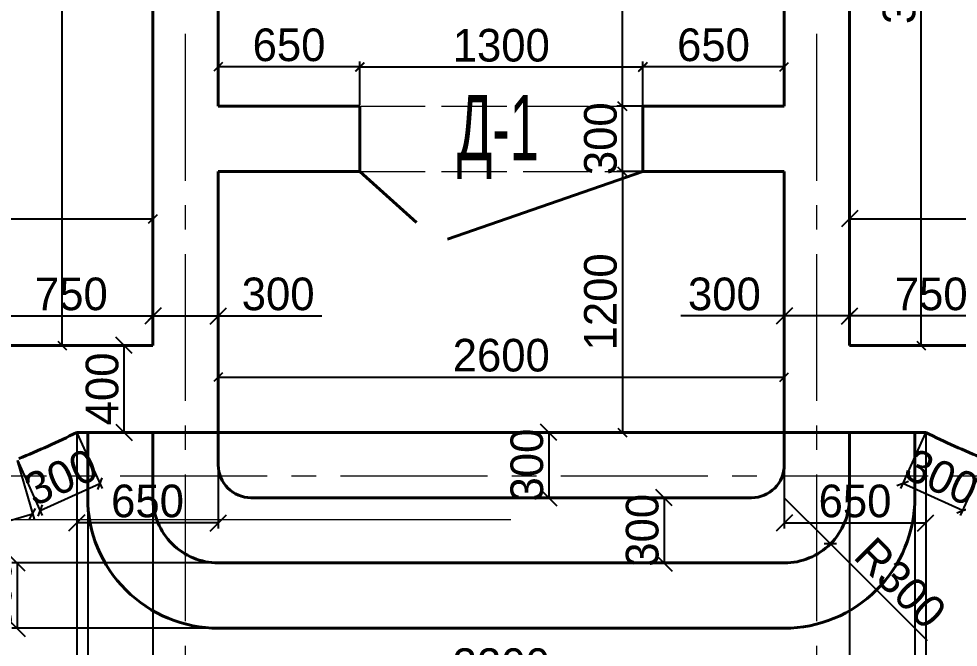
# Model space of a CAD drawing. Header units: millimetres. Extents: x -34189 to 187811, y -74450 to -44144.
# Drawn here: x 130687 to 135002, y -63914 to -61026 of the extents above; entities that cross this region are included whole.
import ezdxf

# ---------------------------------------------------------------- set-up
doc = ezdxf.new("R2010")
doc.units = ezdxf.units.MM
doc.linetypes.add('ACAD_ISO02W100', pattern=[15, 12, -3])
doc.linetypes.add('CENTER2', pattern=[1.125, 0.75, -0.125, 0.125, -0.125])
doc.layers.add('ahsap', color=222, linetype='Continuous', lineweight=13)
doc.layers.add('Pencere No', color=7, linetype='Continuous', lineweight=13)
doc.layers.add('AKS', color=252, linetype='CENTER2')
doc.styles.add('1', font='ARIALN.TTF', dxfattribs={"width": 0.7})
doc.dimstyles.new('ISO-25', dxfattribs={"dimtxt": 100, "dimasz": 2.5, "dimexe": 1.25, "dimexo": 0.625, "dimtad": 1, "dimdec": 0, "dimtxsty": 'Standard', "dimcen": 2.5, "dimadec": 0, "dimazin": 0, "dimtfac": 1, "dimtdec": 0, "dimtmove": 0, "dimatfit": 3, "dimfxl": 0, "dimarcsym": 0})

# ---------------------------------------------------------------- blocks, each defined once
blk = doc.blocks.new('_Oblique')
at = {"color": 0, "linetype": 'ByBlock', "lineweight": -2}
blk.add_line((-0.5, -0.5), (0.5, 0.5), dxfattribs=at)
blk = doc.blocks.new('*D210')
at = {"layer": 'ahsap', "color": 0, "lineweight": -2}
for p, q in [((134503.2, -62521.9), (134503.2, -61920.1)), ((138503.2, -62521.9), (138503.2, -61920.1)), ((134503.2, -61945.1), (138503.2, -61945.1))]:
    blk.add_line(p, q, dxfattribs=at)
at = {"layer": 'DEFPOINTS', "color": 0}
for p in [(138503.2, -61945.1), (134503.2, -62526.9), (138503.2, -62526.9)]:
    blk.add_point(p, dxfattribs=at)
at = {"layer": 'ahsap', "color": 0, "lineweight": -2, "xscale": 75, "yscale": 75, "zscale": 75, "rotation": 180}
blk.add_blockref('_Oblique', (134503.2, -61945.1), dxfattribs=at)
at = {"layer": 'ahsap', "color": 0, "lineweight": -2, "xscale": 75, "yscale": 75, "zscale": 75}
blk.add_blockref('_Oblique', (138503.2, -61945.1), dxfattribs=at)
at = {"layer": 'ahsap', "color": 0, "insert": (136503.2, -61845.1), "char_height": 150, "attachment_point": 5}
blk.add_mtext('4000', dxfattribs=at)
blk = doc.blocks.new('*D197')
at = {"layer": 'ahsap', "color": 0, "lineweight": -2}
for p, q in [((127303.2, -62516.9), (127303.2, -61920.1)), ((131303.2, -62511.9), (131303.2, -61920.1)), ((127303.2, -61945.1), (131303.2, -61945.1))]:
    blk.add_line(p, q, dxfattribs=at)
at = {"layer": 'DEFPOINTS', "color": 0}
for p in [(131303.2, -61945.1), (127303.2, -62521.9), (131303.2, -62516.9)]:
    blk.add_point(p, dxfattribs=at)
at = {"layer": 'ahsap', "color": 0, "lineweight": -2, "xscale": 40, "yscale": 40, "zscale": 40, "rotation": 180}
blk.add_blockref('_Oblique', (127303.2, -61945.1), dxfattribs=at)
at = {"layer": 'ahsap', "color": 0, "lineweight": -2, "xscale": 40, "yscale": 40, "zscale": 40}
blk.add_blockref('_Oblique', (131303.2, -61945.1), dxfattribs=at)
at = {"layer": 'ahsap', "color": 0, "insert": (129303.2, -61845.1), "char_height": 150, "attachment_point": 5}
blk.add_mtext('4000', dxfattribs=at)
blk = doc.blocks.new('*D225')
at = {"layer": 'ahsap', "color": 0, "lineweight": -2}
for p, q in [((134198.2, -59426.9), (133434.4, -59426.9)), ((133459.4, -61426.9), (133459.4, -59426.9)), ((134198.2, -61426.9), (133434.4, -61426.9))]:
    blk.add_line(p, q, dxfattribs=at)
at = {"layer": 'DEFPOINTS', "color": 0}
for p in [(133459.4, -59426.9), (134203.2, -59426.9), (134203.2, -61426.9)]:
    blk.add_point(p, dxfattribs=at)
at = {"layer": 'ahsap', "color": 0, "lineweight": -2, "xscale": 40, "yscale": 40, "zscale": 40}
for p, rotation in [((133459.4, -59426.9), 90), ((133459.4, -61426.9), 270)]:
    blk.add_blockref('_Oblique', p, dxfattribs=dict(at, rotation=rotation))
at = {"layer": 'ahsap', "color": 0, "insert": (133359.4, -60426.9), "char_height": 150, "attachment_point": 5, "rotation": 90}
blk.add_mtext('2000', dxfattribs=at)
blk = doc.blocks.new('*D229')
at = {"layer": 'ahsap', "color": 0, "lineweight": -2}
for p, q in [((134503.2, -62521.9), (134503.2, -62366.2)), ((135253.2, -62391.2), (134503.2, -62391.2)), ((135253.2, -62521.9), (135253.2, -62366.2))]:
    blk.add_line(p, q, dxfattribs=at)
at = {"layer": 'DEFPOINTS', "color": 0}
for p in [(134503.2, -62391.2), (134503.2, -62526.9), (135253.2, -62526.9)]:
    blk.add_point(p, dxfattribs=at)
at = {"layer": 'ahsap', "color": 0, "lineweight": -2, "xscale": 40, "yscale": 40, "zscale": 40, "rotation": 180}
blk.add_blockref('_Oblique', (134503.2, -62391.2), dxfattribs=at)
at = {"layer": 'ahsap', "color": 0, "lineweight": -2, "xscale": 40, "yscale": 40, "zscale": 40}
blk.add_blockref('_Oblique', (135253.2, -62391.2), dxfattribs=at)
at = {"layer": 'ahsap', "color": 0, "insert": (134878.2, -62291.2), "char_height": 150, "attachment_point": 5}
blk.add_mtext('750', dxfattribs=at)
blk = doc.blocks.new('*D233')
at = {"layer": 'ahsap', "color": 0, "lineweight": -2}
for p, q in [((134203.2, -62391.2), (133728.2, -62391.2)), ((134203.2, -62774.7), (134203.2, -62366.2)), ((134503.2, -62391.2), (134203.2, -62391.2)), ((134503.2, -62516.9), (134503.2, -62366.2))]:
    blk.add_line(p, q, dxfattribs=at)
at = {"layer": 'DEFPOINTS', "color": 0}
for p in [(134203.2, -62391.2), (134503.2, -62521.9), (134203.2, -62779.7)]:
    blk.add_point(p, dxfattribs=at)
at = {"layer": 'ahsap', "color": 0, "lineweight": -2, "xscale": 75, "yscale": 75, "zscale": 75, "rotation": 180}
blk.add_blockref('_Oblique', (134203.2, -62391.2), dxfattribs=at)
at = {"layer": 'ahsap', "color": 0, "lineweight": -2, "xscale": 75, "yscale": 75, "zscale": 75}
blk.add_blockref('_Oblique', (134503.2, -62391.2), dxfattribs=at)
at = {"layer": 'ahsap', "color": 0, "insert": (133928.2, -62291.2), "char_height": 150, "attachment_point": 5}
blk.add_mtext('300', dxfattribs=at)
blk = doc.blocks.new('*D235')
at = {"layer": 'ahsap', "color": 0, "lineweight": -2}
for p, q in [((134203.2, -62931.9), (134203.2, -63367.9)), ((134853.2, -62931.9), (134853.2, -63367.9)), ((134203.2, -63342.9), (134853.2, -63342.9))]:
    blk.add_line(p, q, dxfattribs=at)
at = {"layer": 'DEFPOINTS', "color": 0}
for p in [(134203.2, -62926.9), (134853.2, -62926.9), (134853.2, -63342.9)]:
    blk.add_point(p, dxfattribs=at)
at = {"layer": 'ahsap', "color": 0, "lineweight": -2, "xscale": 75, "yscale": 75, "zscale": 75, "rotation": 180}
blk.add_blockref('_Oblique', (134203.2, -63342.9), dxfattribs=at)
at = {"layer": 'ahsap', "color": 0, "lineweight": -2, "xscale": 75, "yscale": 75, "zscale": 75}
blk.add_blockref('_Oblique', (134853.2, -63342.9), dxfattribs=at)
at = {"layer": 'ahsap', "color": 0, "insert": (134528.2, -63242.9), "char_height": 150, "attachment_point": 5}
blk.add_mtext('650', dxfattribs=at)
blk = doc.blocks.new('*D238')
at = {"layer": 'ahsap', "color": 0, "lineweight": -2}
for p, q in [((130553.2, -62521.9), (130553.2, -62366.2)), ((130553.2, -62391.2), (131303.2, -62391.2)), ((131303.2, -62521.9), (131303.2, -62366.2))]:
    blk.add_line(p, q, dxfattribs=at)
at = {"layer": 'DEFPOINTS', "color": 0}
for p in [(131303.2, -62391.2), (130553.2, -62526.9), (131303.2, -62526.9)]:
    blk.add_point(p, dxfattribs=at)
at = {"layer": 'ahsap', "color": 0, "lineweight": -2, "xscale": 40, "yscale": 40, "zscale": 40, "rotation": 180}
blk.add_blockref('_Oblique', (130553.2, -62391.2), dxfattribs=at)
at = {"layer": 'ahsap', "color": 0, "lineweight": -2, "xscale": 40, "yscale": 40, "zscale": 40}
blk.add_blockref('_Oblique', (131303.2, -62391.2), dxfattribs=at)
at = {"layer": 'ahsap', "color": 0, "insert": (130928.2, -62291.2), "char_height": 150, "attachment_point": 5}
blk.add_mtext('750', dxfattribs=at)
blk = doc.blocks.new('*D201')
at = {"layer": 'ahsap', "color": 0, "lineweight": -2}
for p, q in [((131303.2, -62516.9), (131303.2, -62366.2)), ((131303.2, -62391.2), (131603.2, -62391.2)), ((131603.2, -62516.9), (131603.2, -62366.2)), ((131603.2, -62391.2), (132078.2, -62391.2))]:
    blk.add_line(p, q, dxfattribs=at)
at = {"layer": 'DEFPOINTS', "color": 0}
for p in [(131603.2, -62391.2), (131303.2, -62521.9), (131603.2, -62521.9)]:
    blk.add_point(p, dxfattribs=at)
at = {"layer": 'ahsap', "color": 0, "lineweight": -2, "xscale": 75, "yscale": 75, "zscale": 75, "rotation": 180}
blk.add_blockref('_Oblique', (131303.2, -62391.2), dxfattribs=at)
at = {"layer": 'ahsap', "color": 0, "lineweight": -2, "xscale": 75, "yscale": 75, "zscale": 75}
blk.add_blockref('_Oblique', (131603.2, -62391.2), dxfattribs=at)
at = {"layer": 'ahsap', "color": 0, "insert": (131878.2, -62291.2), "char_height": 150, "attachment_point": 5}
blk.add_mtext('300', dxfattribs=at)
blk = doc.blocks.new('*D241')
at = {"layer": 'ahsap', "color": 0, "lineweight": -2}
for p, q in [((130953.2, -62931.9), (130953.2, -63367.9)), ((131603.2, -62931.9), (131603.2, -63367.9)), ((131603.2, -63342.9), (130953.2, -63342.9))]:
    blk.add_line(p, q, dxfattribs=at)
at = {"layer": 'DEFPOINTS', "color": 0}
for p in [(130953.2, -62926.9), (131603.2, -62926.9), (130953.2, -63342.9)]:
    blk.add_point(p, dxfattribs=at)
at = {"layer": 'ahsap', "color": 0, "lineweight": -2, "xscale": 75, "yscale": 75, "zscale": 75, "rotation": 180}
blk.add_blockref('_Oblique', (130953.2, -63342.9), dxfattribs=at)
at = {"layer": 'ahsap', "color": 0, "lineweight": -2, "xscale": 75, "yscale": 75, "zscale": 75}
blk.add_blockref('_Oblique', (131603.2, -63342.9), dxfattribs=at)
at = {"layer": 'ahsap', "color": 0, "insert": (131278.2, -63242.9), "char_height": 150, "attachment_point": 5}
blk.add_mtext('650', dxfattribs=at)
blk = doc.blocks.new('*D203')
at = {"layer": 'ahsap', "color": 0, "lineweight": -2}
for p, q in [((131603.2, -62926.9), (131603.2, -62647.9)), ((134203.2, -62926.9), (134203.2, -62647.9)), ((131603.2, -62672.9), (134203.2, -62672.9))]:
    blk.add_line(p, q, dxfattribs=at)
at = {"layer": 'DEFPOINTS', "color": 0}
for p in [(134203.2, -62672.9), (131603.2, -62931.9), (134203.2, -62931.9)]:
    blk.add_point(p, dxfattribs=at)
at = {"layer": 'ahsap', "color": 0, "lineweight": -2, "xscale": 40, "yscale": 40, "zscale": 40, "rotation": 180}
blk.add_blockref('_Oblique', (131603.2, -62672.9), dxfattribs=at)
at = {"layer": 'ahsap', "color": 0, "lineweight": -2, "xscale": 40, "yscale": 40, "zscale": 40}
blk.add_blockref('_Oblique', (134203.2, -62672.9), dxfattribs=at)
at = {"layer": 'ahsap', "color": 0, "insert": (132903.2, -62572.9), "char_height": 150, "attachment_point": 5}
blk.add_mtext('2600', dxfattribs=at)
blk = doc.blocks.new('*D242')
at = {"layer": 'ahsap', "color": 0, "lineweight": -2}
for p, q in [((132908.2, -62926.9), (133146.4, -62926.9)), ((133121.4, -62926.9), (133121.4, -63226.9)), ((132908.2, -63226.9), (133146.4, -63226.9))]:
    blk.add_line(p, q, dxfattribs=at)
at = {"layer": 'DEFPOINTS', "color": 0}
for p in [(132903.2, -62926.9), (132903.2, -63226.9), (133121.4, -63226.9)]:
    blk.add_point(p, dxfattribs=at)
at = {"layer": 'ahsap', "color": 0, "lineweight": -2, "xscale": 75, "yscale": 75, "zscale": 75}
for p, rotation in [((133121.4, -62926.9), 90), ((133121.4, -63226.9), 270)]:
    blk.add_blockref('_Oblique', p, dxfattribs=dict(at, rotation=rotation))
at = {"layer": 'ahsap', "color": 0, "insert": (133021.4, -63076.9), "char_height": 150, "attachment_point": 5, "rotation": 90}
blk.add_mtext('300', dxfattribs=at)
blk = doc.blocks.new('*D243')
at = {"layer": 'ahsap', "color": 0, "lineweight": -2}
for p, q in [((132898.2, -63526.9), (130654.2, -63526.9)), ((130679.2, -63526.9), (130679.2, -63826.9)), ((132898.2, -63826.9), (130654.2, -63826.9))]:
    blk.add_line(p, q, dxfattribs=at)
at = {"layer": 'DEFPOINTS', "color": 0}
for p in [(132903.2, -63526.9), (130679.2, -63826.9), (132903.2, -63826.9)]:
    blk.add_point(p, dxfattribs=at)
at = {"layer": 'ahsap', "color": 0, "lineweight": -2, "xscale": 75, "yscale": 75, "zscale": 75}
for p, rotation in [((130679.2, -63526.9), 90), ((130679.2, -63826.9), 270)]:
    blk.add_blockref('_Oblique', p, dxfattribs=dict(at, rotation=rotation))
at = {"layer": 'ahsap', "color": 0, "insert": (130579.2, -63676.9), "char_height": 150, "attachment_point": 5, "rotation": 90}
blk.add_mtext('300', dxfattribs=at)
blk = doc.blocks.new('*D244')
at = {"layer": 'ahsap', "color": 0, "lineweight": -2}
for p in [(134203.2, -63226.9), (134860.8, -63884.5)]:
    blk.add_line(p, (134415.4, -63439.1), dxfattribs=at)
at = {"layer": 'DEFPOINTS', "color": 0}
for p in [(134203.2, -63226.9), (134415.4, -63439.1)]:
    blk.add_point(p, dxfattribs=at)
at = {"layer": 'ahsap', "color": 0, "lineweight": -2, "xscale": 40, "yscale": 40, "zscale": 40, "rotation": 135.000000000002}
blk.add_blockref('_Oblique', (134415.4, -63439.1), dxfattribs=at)
at = {"layer": 'ahsap', "color": 0, "insert": (134737.1, -63619.4), "char_height": 150, "attachment_point": 5, "rotation": 315}
blk.add_mtext('R300', dxfattribs=at)
blk = doc.blocks.new('*D248')
at = {"layer": 'ahsap', "color": 0, "lineweight": -2}
for p, q in [((131303.2, -62931.9), (131303.2, -64120.4)), ((134503.2, -62931.9), (134503.2, -64120.4)), ((131303.2, -64095.4), (134503.2, -64095.4))]:
    blk.add_line(p, q, dxfattribs=at)
at = {"layer": 'DEFPOINTS', "color": 0}
for p in [(131303.2, -62926.9), (134503.2, -62926.9), (134503.2, -64095.4)]:
    blk.add_point(p, dxfattribs=at)
at = {"layer": 'ahsap', "color": 0, "lineweight": -2, "xscale": 40, "yscale": 40, "zscale": 40, "rotation": 180}
blk.add_blockref('_Oblique', (131303.2, -64095.4), dxfattribs=at)
at = {"layer": 'ahsap', "color": 0, "lineweight": -2, "xscale": 40, "yscale": 40, "zscale": 40}
blk.add_blockref('_Oblique', (134503.2, -64095.4), dxfattribs=at)
at = {"layer": 'ahsap', "color": 0, "insert": (132903.2, -63995.4), "char_height": 150, "attachment_point": 5}
blk.add_mtext('3200', dxfattribs=at)
blk = doc.blocks.new('*D249')
at = {"layer": 'ahsap', "color": 0, "lineweight": -2}
for p, q in [((131003.2, -62931.9), (131003.2, -64440.7)), ((134803.2, -62931.9), (134803.2, -64440.7)), ((131003.2, -64415.7), (134803.2, -64415.7))]:
    blk.add_line(p, q, dxfattribs=at)
at = {"layer": 'DEFPOINTS', "color": 0}
for p in [(131003.2, -62926.9), (134803.2, -62926.9), (134803.2, -64415.7)]:
    blk.add_point(p, dxfattribs=at)
at = {"layer": 'ahsap', "color": 0, "lineweight": -2, "xscale": 40, "yscale": 40, "zscale": 40, "rotation": 180}
blk.add_blockref('_Oblique', (131003.2, -64415.7), dxfattribs=at)
at = {"layer": 'ahsap', "color": 0, "lineweight": -2, "xscale": 40, "yscale": 40, "zscale": 40}
blk.add_blockref('_Oblique', (134803.2, -64415.7), dxfattribs=at)
at = {"layer": 'ahsap', "color": 0, "insert": (132903.2, -64315.7), "char_height": 150, "attachment_point": 5}
blk.add_mtext('3800', dxfattribs=at)
blk = doc.blocks.new('*D250')
at = {"layer": 'ahsap', "color": 0, "lineweight": -2}
for p, q in [((133618, -63226.9), (133676.4, -63226.9)), ((133651.4, -63226.9), (133651.4, -63526.9)), ((133618, -63526.9), (133676.4, -63526.9))]:
    blk.add_line(p, q, dxfattribs=at)
at = {"layer": 'DEFPOINTS', "color": 0}
for p in [(133613, -63226.9), (133613, -63526.9), (133651.4, -63526.9)]:
    blk.add_point(p, dxfattribs=at)
at = {"layer": 'ahsap', "color": 0, "lineweight": -2, "xscale": 75, "yscale": 75, "zscale": 75}
for p, rotation in [((133651.4, -63226.9), 90), ((133651.4, -63526.9), 270)]:
    blk.add_blockref('_Oblique', p, dxfattribs=dict(at, rotation=rotation))
at = {"layer": 'ahsap', "color": 0, "insert": (133551.4, -63376.9), "char_height": 150, "attachment_point": 5, "rotation": 90}
blk.add_mtext('300', dxfattribs=at)
blk = doc.blocks.new('*D251')
at = {"layer": 'ahsap', "color": 0, "lineweight": -2}
for p, q in [((130953.2, -62931.9), (130953.2, -64793.5)), ((134853.2, -62931.9), (134853.2, -64793.5)), ((130953.2, -64768.5), (134853.2, -64768.5))]:
    blk.add_line(p, q, dxfattribs=at)
at = {"layer": 'DEFPOINTS', "color": 0}
for p in [(130953.2, -62926.9), (134853.2, -62926.9), (134853.2, -64768.5)]:
    blk.add_point(p, dxfattribs=at)
at = {"layer": 'ahsap', "color": 0, "lineweight": -2, "xscale": 40, "yscale": 40, "zscale": 40, "rotation": 180}
blk.add_blockref('_Oblique', (130953.2, -64768.5), dxfattribs=at)
at = {"layer": 'ahsap', "color": 0, "lineweight": -2, "xscale": 40, "yscale": 40, "zscale": 40}
blk.add_blockref('_Oblique', (134853.2, -64768.5), dxfattribs=at)
at = {"layer": 'ahsap', "color": 0, "insert": (132903.2, -64668.5), "char_height": 150, "attachment_point": 5}
blk.add_mtext('3900', dxfattribs=at)
blk = doc.blocks.new('*D253')
at = {"layer": 'ahsap', "color": 0, "lineweight": -2}
for p, q in [((134198.2, -61726.9), (133434.4, -61726.9)), ((133459.4, -61726.9), (133459.4, -62926.9)), ((134198.2, -62926.9), (133434.4, -62926.9))]:
    blk.add_line(p, q, dxfattribs=at)
at = {"layer": 'DEFPOINTS', "color": 0}
for p in [(134203.2, -61726.9), (133459.4, -62926.9), (134203.2, -62926.9)]:
    blk.add_point(p, dxfattribs=at)
at = {"layer": 'ahsap', "color": 0, "lineweight": -2, "xscale": 40, "yscale": 40, "zscale": 40}
for p, rotation in [((133459.4, -61726.9), 90), ((133459.4, -62926.9), 270)]:
    blk.add_blockref('_Oblique', p, dxfattribs=dict(at, rotation=rotation))
at = {"layer": 'ahsap', "color": 0, "insert": (133359.4, -62326.9), "char_height": 150, "attachment_point": 5, "rotation": 90}
blk.add_mtext('1200', dxfattribs=at)
blk = doc.blocks.new('*D252')
at = {"layer": 'ahsap', "color": 0, "lineweight": -2}
for p, q in [((133454.4, -61426.9), (133434.4, -61426.9)), ((133459.4, -61726.9), (133459.4, -61426.9)), ((133454.4, -61726.9), (133434.4, -61726.9))]:
    blk.add_line(p, q, dxfattribs=at)
at = {"layer": 'DEFPOINTS', "color": 0}
for p in [(133459.4, -61426.9), (133459.4, -61426.9), (133459.4, -61726.9)]:
    blk.add_point(p, dxfattribs=at)
at = {"layer": 'ahsap', "color": 0, "lineweight": -2, "xscale": 40, "yscale": 40, "zscale": 40}
for p, rotation in [((133459.4, -61426.9), 90), ((133459.4, -61726.9), 270)]:
    blk.add_blockref('_Oblique', p, dxfattribs=dict(at, rotation=rotation))
at = {"layer": 'ahsap', "color": 0, "insert": (133359.4, -61576.9), "char_height": 150, "attachment_point": 5, "rotation": 90}
blk.add_mtext('300', dxfattribs=at)
blk = doc.blocks.new('*D254')
at = {"layer": 'ahsap', "color": 0, "lineweight": -2}
for p, q in [((131298.2, -58226.9), (130860.4, -58226.9)), ((130885.4, -62526.9), (130885.4, -58226.9)), ((131298.2, -62526.9), (130860.4, -62526.9))]:
    blk.add_line(p, q, dxfattribs=at)
at = {"layer": 'DEFPOINTS', "color": 0}
for p in [(130885.4, -58226.9), (131303.2, -58226.9), (131303.2, -62526.9)]:
    blk.add_point(p, dxfattribs=at)
at = {"layer": 'ahsap', "color": 0, "lineweight": -2, "xscale": 40, "yscale": 40, "zscale": 40}
for p, rotation in [((130885.4, -58226.9), 90), ((130885.4, -62526.9), 270)]:
    blk.add_blockref('_Oblique', p, dxfattribs=dict(at, rotation=rotation))
at = {"layer": 'ahsap', "color": 0, "insert": (130785.4, -60376.9), "char_height": 150, "attachment_point": 5, "rotation": 90}
blk.add_mtext('4300', dxfattribs=at)
blk = doc.blocks.new('*D266')
at = {"layer": 'ahsap', "color": 0, "lineweight": -2}
for p, q in [((131008.2, -62526.9), (131195.2, -62526.9)), ((131170.2, -62926.9), (131170.2, -62526.9)), ((131008.2, -62926.9), (131195.2, -62926.9))]:
    blk.add_line(p, q, dxfattribs=at)
at = {"layer": 'DEFPOINTS', "color": 0}
for p in [(131003.2, -62526.9), (131170.2, -62526.9), (131003.2, -62926.9)]:
    blk.add_point(p, dxfattribs=at)
at = {"layer": 'ahsap', "color": 0, "lineweight": -2, "xscale": 75, "yscale": 75, "zscale": 75}
for p, rotation in [((131170.2, -62526.9), 90), ((131170.2, -62926.9), 270)]:
    blk.add_blockref('_Oblique', p, dxfattribs=dict(at, rotation=rotation))
at = {"layer": 'ahsap', "color": 0, "insert": (131070.2, -62726.9), "char_height": 150, "attachment_point": 5, "rotation": 90}
blk.add_mtext('400', dxfattribs=at)
blk = doc.blocks.new('*D270')
at = {"layer": 'ahsap', "color": 0, "lineweight": -2}
for p, q in [((134851.2, -62931.5), (134737, -63185.2)), ((135125.8, -63055), (135011.7, -63308.8)), ((135021.9, -63286), (134747.3, -63162.4))]:
    blk.add_line(p, q, dxfattribs=at)
at = {"layer": 'DEFPOINTS', "color": 0}
for p in [(134853.2, -62926.9), (135127.8, -63050.5), (134747.3, -63162.4)]:
    blk.add_point(p, dxfattribs=at)
at = {"layer": 'ahsap', "color": 0, "lineweight": -2, "xscale": 40, "yscale": 40, "zscale": 40}
for p, rotation in [((134747.3, -63162.4), 155.7822580345476), ((135021.9, -63286), 335.7822580345476)]:
    blk.add_blockref('_Oblique', p, dxfattribs=dict(at, rotation=rotation))
at = {"layer": 'ahsap', "color": 0, "insert": (134925.6, -63133), "char_height": 150, "attachment_point": 5, "rotation": 335.7823}
blk.add_mtext('300', dxfattribs=at)
blk = doc.blocks.new('*D281')
at = {"layer": 'ahsap', "color": 0, "lineweight": -2}
for p, q in [((130680, -63055.3), (130757.1, -63325.4)), ((129910.7, -63274.9), (129987.8, -63545)), ((129981, -63521), (130750.2, -63301.4))]:
    blk.add_line(p, q, dxfattribs=at)
at = {"layer": 'DEFPOINTS', "color": 0}
for p in [(130678.6, -63050.5), (129909.3, -63270.1), (130750.2, -63301.4)]:
    blk.add_point(p, dxfattribs=at)
at = {"layer": 'ahsap', "color": 0, "lineweight": -2, "xscale": 40, "yscale": 40, "zscale": 40}
for p, rotation in [((130750.2, -63301.4), 15.93191619724259), ((129981, -63521), 195.9319161972426)]:
    blk.add_blockref('_Oblique', p, dxfattribs=dict(at, rotation=rotation))
at = {"layer": 'ahsap', "color": 0, "insert": (130338.1, -63315), "char_height": 150, "attachment_point": 5, "rotation": 15.9319}
blk.add_mtext('800', dxfattribs=at)
blk = doc.blocks.new('*D284')
at = {"layer": 'ahsap', "color": 0, "lineweight": -2}
for p, q in [((130955.3, -62931.5), (131069.4, -63185.2)), ((130680.7, -63055), (130794.8, -63308.8)), ((130784.5, -63286), (131059.2, -63162.4))]:
    blk.add_line(p, q, dxfattribs=at)
at = {"layer": 'DEFPOINTS', "color": 0}
for p in [(130953.2, -62926.9), (130678.6, -63050.5), (131059.2, -63162.4)]:
    blk.add_point(p, dxfattribs=at)
at = {"layer": 'ahsap', "color": 0, "lineweight": -2, "xscale": 40, "yscale": 40, "zscale": 40}
for p, rotation in [((131059.2, -63162.4), 24.21765816269296), ((130784.5, -63286), 204.2176581626929)]:
    blk.add_blockref('_Oblique', p, dxfattribs=dict(at, rotation=rotation))
at = {"layer": 'ahsap', "color": 0, "insert": (130880.8, -63133), "char_height": 150, "attachment_point": 5, "rotation": 24.2177}
blk.add_mtext('300', dxfattribs=at)
blk = doc.blocks.new('*D285')
at = {"layer": 'ahsap', "color": 0, "lineweight": -2}
for p, q in [((133553.2, -61421.9), (133553.2, -61221.2)), ((134203.2, -61421.9), (134203.2, -61221.2)), ((134203.2, -61246.2), (133553.2, -61246.2))]:
    blk.add_line(p, q, dxfattribs=at)
at = {"layer": 'DEFPOINTS', "color": 0}
for p in [(133553.2, -61246.2), (133553.2, -61426.9), (134203.2, -61426.9)]:
    blk.add_point(p, dxfattribs=at)
at = {"layer": 'ahsap', "color": 0, "lineweight": -2, "xscale": 40, "yscale": 40, "zscale": 40, "rotation": 180}
blk.add_blockref('_Oblique', (133553.2, -61246.2), dxfattribs=at)
at = {"layer": 'ahsap', "color": 0, "lineweight": -2, "xscale": 40, "yscale": 40, "zscale": 40}
blk.add_blockref('_Oblique', (134203.2, -61246.2), dxfattribs=at)
at = {"layer": 'ahsap', "color": 0, "insert": (133878.2, -61146.2), "char_height": 150, "attachment_point": 5}
blk.add_mtext('650', dxfattribs=at)
blk = doc.blocks.new('*D286')
at = {"layer": 'ahsap', "color": 0, "lineweight": -2}
for p, q in [((131603.2, -61421.9), (131603.2, -61221.2)), ((132253.2, -61421.9), (132253.2, -61221.2)), ((132253.2, -61246.2), (131603.2, -61246.2))]:
    blk.add_line(p, q, dxfattribs=at)
at = {"layer": 'DEFPOINTS', "color": 0}
for p in [(131603.2, -61246.2), (131603.2, -61426.9), (132253.2, -61426.9)]:
    blk.add_point(p, dxfattribs=at)
at = {"layer": 'ahsap', "color": 0, "lineweight": -2, "xscale": 40, "yscale": 40, "zscale": 40, "rotation": 180}
blk.add_blockref('_Oblique', (131603.2, -61246.2), dxfattribs=at)
at = {"layer": 'ahsap', "color": 0, "lineweight": -2, "xscale": 40, "yscale": 40, "zscale": 40}
blk.add_blockref('_Oblique', (132253.2, -61246.2), dxfattribs=at)
at = {"layer": 'ahsap', "color": 0, "insert": (131928.2, -61146.2), "char_height": 150, "attachment_point": 5}
blk.add_mtext('650', dxfattribs=at)
blk = doc.blocks.new('*D287')
at = {"layer": 'ahsap', "color": 0, "lineweight": -2}
for p, q in [((132253.2, -61421.9), (132253.2, -61223.2)), ((133553.2, -61421.9), (133553.2, -61223.2)), ((133553.2, -61248.2), (132253.2, -61248.2))]:
    blk.add_line(p, q, dxfattribs=at)
at = {"layer": 'DEFPOINTS', "color": 0}
for p in [(132253.2, -61248.2), (132253.2, -61426.9), (133553.2, -61426.9)]:
    blk.add_point(p, dxfattribs=at)
at = {"layer": 'ahsap', "color": 0, "lineweight": -2, "xscale": 40, "yscale": 40, "zscale": 40, "rotation": 180}
blk.add_blockref('_Oblique', (132253.2, -61248.2), dxfattribs=at)
at = {"layer": 'ahsap', "color": 0, "lineweight": -2, "xscale": 40, "yscale": 40, "zscale": 40}
blk.add_blockref('_Oblique', (133553.2, -61248.2), dxfattribs=at)
at = {"layer": 'ahsap', "color": 0, "insert": (132903.2, -61148.2), "char_height": 150, "attachment_point": 5}
blk.add_mtext('1300', dxfattribs=at)
blk = doc.blocks.new('*D294')
at = {"layer": 'ahsap', "color": 0, "lineweight": -2}
for p, q in [((134508.2, -59126.9), (134856.5, -59126.9)), ((134831.5, -62526.9), (134831.5, -59126.9)), ((134508.2, -62526.9), (134856.5, -62526.9))]:
    blk.add_line(p, q, dxfattribs=at)
at = {"layer": 'DEFPOINTS', "color": 0}
for p in [(134503.2, -59126.9), (134831.5, -59126.9), (134503.2, -62526.9)]:
    blk.add_point(p, dxfattribs=at)
at = {"layer": 'ahsap', "color": 0, "lineweight": -2, "xscale": 40, "yscale": 40, "zscale": 40}
for p, rotation in [((134831.5, -59126.9), 90), ((134831.5, -62526.9), 270)]:
    blk.add_blockref('_Oblique', p, dxfattribs=dict(at, rotation=rotation))
at = {"layer": 'ahsap', "color": 0, "insert": (134731.5, -60826.9), "char_height": 150, "attachment_point": 5, "rotation": 90}
blk.add_mtext('3400', dxfattribs=at)

msp = doc.modelspace()

# ---------------------------------------------------------------- linework, layer by layer
at = {"layer": 'ahsap', "color": 0, "lineweight": 40}
for p, q in [((131603.2, -61426.9), (132253.2, -61426.9)), ((132253.2, -61426.9), (132253.2, -61726.9)), ((133553.2, -61426.9), (133553.2, -61726.9)), ((133553.2, -61426.9), (134203.2, -61426.9)), ((131603.2, -61726.9), (132253.2, -61726.9)), ((133553.2, -61726.9), (134203.2, -61726.9)), ((130953.2, -62926.9), (131303.2, -62926.9))]:
    msp.add_line(p, q, dxfattribs=at)
at = {"layer": 'ahsap', "color": 0, "linetype": 'ACAD_ISO02W100', "lineweight": 5, "ltscale": 25}
for p, q in [((132253.2, -61426.9), (133553.2, -61426.9)), ((132253.2, -61726.9), (133553.2, -61726.9))]:
    msp.add_line(p, q, dxfattribs=at)
at = {"layer": 'ahsap', "color": 0}
msp.add_line((129248.2, -63326.9), (132946.4, -63326.9), dxfattribs=at)
at = {"layer": 'ahsap', "color": 0, "lineweight": 40}
for points in [[(131303.2, -59126.9), (131303.2, -62526.9)], [(134503.2, -62526.9), (134503.2, -59126.9)], [(131603.2, -61426.9), (131603.2, -59426.9)], [(134203.2, -61426.9), (134203.2, -59426.9)], [(131603.2, -62926.9), (131603.2, -62926.9), (131603.2, -61726.9)], [(132253.2, -61726.9), (132513.1, -61961.4)], [(133553.2, -61726.9), (132655.8, -62038.7)], [(134203.2, -62926.9), (134203.2, -62926.9), (134203.2, -61726.9)], [(130553.2, -62526.9), (131303.2, -62526.9)], [(135253.2, -62526.9), (134503.2, -62526.9)], [(130953.2, -62926.9), (131603.2, -62926.9)], [(131603.2, -62926.9), (134203.2, -62926.9)], [(134853.2, -62926.9), (134203.2, -62926.9)]]:
    msp.add_lwpolyline(points, dxfattribs=at)
for points in [[(131303.2, -62926.9), (131003.2, -62926.9), (131003.2, -63226.9, 0.414214), (131603.2, -63826.9), (132903.2, -63826.9), (134203.2, -63826.9, 0.414214), (134803.2, -63226.9), (134803.2, -62926.9), (134503.2, -62926.9)], [(131603.2, -62926.9), (131303.2, -62926.9), (131303.2, -63226.9, 0.414214), (131603.2, -63526.9), (132903.2, -63526.9), (134203.2, -63526.9, 0.414214), (134503.2, -63226.9), (134503.2, -62926.9), (134203.2, -62926.9)], [(131603.2, -62926.9), (131603.2, -63076.9, 0.414214), (131753.2, -63226.9), (134053.2, -63226.9, 0.414214), (134203.2, -63076.9), (134203.2, -62926.9)]]:
    msp.add_lwpolyline(points, format="xyb", dxfattribs=at)
for centre, start, end in [((129253.2, -59514.4), 292.0832, 296.481), ((136553.2, -59514.4), 243.519, 247.9167)]:
    msp.add_arc(centre, 3812.5, start, end, dxfattribs=at)
at = {"layer": 'AKS', "lineweight": 5, "ltscale": 900}
for p, q in [((131453.2, -65819.9), (131453.2, -46926.9)), ((134353.2, -65819.9), (134353.2, -46926.9)), ((125077.1, -63126.9), (139903.2, -63126.9))]:
    msp.add_line(p, q, dxfattribs=at)

# ---------------------------------------------------------------- texts
at = {"layer": 'Pencere No', "style": '1', "width": 0.7}
msp.add_text('Д-1', height=300, dxfattribs=at).set_placement((132699.1, -61675.6))

# ---------------------------------------------------------------- dimensions: what is measured, and where the dimension line sits
at = {"layer": 'ahsap', "color": 0}
for base, p1, p2, angle, override, picture, middle in [((130885.4, -58226.9), (131303.2, -62526.9), (131303.2, -58226.9), 90, {"dimtxt": 150, "dimasz": 40, "dimexe": 25, "dimexo": 5, "dimgap": 25, "dimblk1": 'Oblique', "dimblk2": 'Oblique', "dimsah": 1, "dimfxl": 25}, '*D254', (130785.4, -60376.9)), ((134831.5, -59126.9), (134503.2, -62526.9), (134503.2, -59126.9), 90, {"dimtxt": 150, "dimasz": 40, "dimexe": 25, "dimexo": 5, "dimgap": 25, "dimblk1": 'Oblique', "dimblk2": 'Oblique', "dimsah": 1, "dimfxl": 25}, '*D294', (134731.5, -60826.9)), ((133459.4, -59426.9), (134203.2, -61426.9), (134203.2, -59426.9), 90, {"dimtxt": 150, "dimasz": 40, "dimexe": 25, "dimexo": 5, "dimgap": 25, "dimblk1": 'Oblique', "dimblk2": 'Oblique', "dimsah": 1, "dimfxl": 25}, '*D225', (133359.4, -60426.9)), ((133459.4, -62926.9), (134203.2, -61726.9), (134203.2, -62926.9), 90, {"dimtxt": 150, "dimasz": 40, "dimexe": 25, "dimexo": 5, "dimgap": 25, "dimblk1": 'Oblique', "dimblk2": 'Oblique', "dimsah": 1, "dimfxl": 25}, '*D253', (133359.4, -62326.9)), ((131303.2, -62391.2), (130553.2, -62526.9), (131303.2, -62526.9), 180, {"dimtxt": 150, "dimasz": 40, "dimexe": 25, "dimexo": 5, "dimgap": 25, "dimblk1": 'Oblique', "dimblk2": 'Oblique', "dimsah": 1, "dimfxl": 25}, '*D238', (130928.2, -62291.2)), ((130953.2, -63342.9), (131603.2, -62926.9), (130953.2, -62926.9), 180, {"dimtxt": 150, "dimasz": 75, "dimexe": 25, "dimexo": 5, "dimgap": 25, "dimblk1": 'Oblique', "dimblk2": 'Oblique', "dimsah": 1, "dimfxl": 25}, '*D241', (131278.2, -63242.9))]:
    dim = msp.add_linear_dim(base=base, p1=p1, p2=p2, angle=angle, dimstyle='ISO-25', override=override, dxfattribs=at)
    dim.commit()
    dim.dimension.update_dxf_attribs({"geometry": picture, "text_midpoint": middle})
for base, p1, p2, override, picture, middle in [((131603.2, -61246.2), (132253.2, -61426.9), (131603.2, -61426.9), {"dimtxt": 150, "dimasz": 40, "dimexe": 25, "dimexo": 5, "dimgap": 25, "dimblk1": 'Oblique', "dimblk2": 'Oblique', "dimsah": 1, "dimfxl": 25}, '*D286', (131928.2, -61146.2)), ((132253.2, -61248.2), (133553.2, -61426.9), (132253.2, -61426.9), {"dimtxt": 150, "dimasz": 40, "dimexe": 25, "dimexo": 5, "dimgap": 25, "dimblk1": 'Oblique', "dimblk2": 'Oblique', "dimsah": 1, "dimfxl": 25}, '*D287', (132903.2, -61148.2)), ((133553.2, -61246.2), (134203.2, -61426.9), (133553.2, -61426.9), {"dimtxt": 150, "dimasz": 40, "dimexe": 25, "dimexo": 5, "dimgap": 25, "dimblk1": 'Oblique', "dimblk2": 'Oblique', "dimsah": 1, "dimfxl": 25}, '*D285', (133878.2, -61146.2)), ((131303.2, -61945.1), (127303.2, -62521.9), (131303.2, -62516.9), {"dimtxt": 150, "dimasz": 40, "dimexe": 25, "dimexo": 5, "dimgap": 25, "dimblk1": 'Oblique', "dimblk2": 'Oblique', "dimsah": 1, "dimfxl": 25}, '*D197', (129303.2, -61845.1)), ((138503.2, -61945.1), (134503.2, -62526.9), (138503.2, -62526.9), {"dimtxt": 150, "dimasz": 75, "dimexe": 25, "dimexo": 5, "dimgap": 25, "dimblk1": 'Oblique', "dimblk2": 'Oblique', "dimsah": 1, "dimfxl": 25}, '*D210', (136503.2, -61845.1)), ((134503.2, -62391.2), (135253.2, -62526.9), (134503.2, -62526.9), {"dimtxt": 150, "dimasz": 40, "dimexe": 25, "dimexo": 5, "dimgap": 25, "dimblk1": 'Oblique', "dimblk2": 'Oblique', "dimsah": 1, "dimfxl": 25}, '*D229', (134878.2, -62291.2)), ((134203.2, -62672.9), (131603.2, -62931.9), (134203.2, -62931.9), {"dimtxt": 150, "dimasz": 40, "dimexe": 25, "dimexo": 5, "dimgap": 25, "dimblk1": 'Oblique', "dimblk2": 'Oblique', "dimsah": 1, "dimfxl": 25}, '*D203', (132903.2, -62572.9)), ((134853.2, -64768.5), (130953.2, -62926.9), (134853.2, -62926.9), {"dimtxt": 150, "dimasz": 40, "dimexe": 25, "dimexo": 5, "dimgap": 25, "dimblk1": 'Oblique', "dimblk2": 'Oblique', "dimsah": 1, "dimfxl": 25}, '*D251', (132903.2, -64668.5)), ((134803.2, -64415.7), (131003.2, -62926.9), (134803.2, -62926.9), {"dimtxt": 150, "dimasz": 40, "dimexe": 25, "dimexo": 5, "dimgap": 25, "dimblk1": 'Oblique', "dimblk2": 'Oblique', "dimsah": 1, "dimfxl": 25}, '*D249', (132903.2, -64315.7)), ((134503.2, -64095.4), (131303.2, -62926.9), (134503.2, -62926.9), {"dimtxt": 150, "dimasz": 40, "dimexe": 25, "dimexo": 5, "dimgap": 25, "dimblk1": 'Oblique', "dimblk2": 'Oblique', "dimsah": 1, "dimfxl": 25}, '*D248', (132903.2, -63995.4)), ((134853.2, -63342.9), (134203.2, -62926.9), (134853.2, -62926.9), {"dimtxt": 150, "dimasz": 75, "dimexe": 25, "dimexo": 5, "dimgap": 25, "dimblk1": 'Oblique', "dimblk2": 'Oblique', "dimsah": 1, "dimfxl": 25}, '*D235', (134528.2, -63242.9))]:
    dim = msp.add_linear_dim(base=base, p1=p1, p2=p2, dimstyle='ISO-25', override=override, dxfattribs=at)
    dim.commit()
    dim.dimension.update_dxf_attribs({"geometry": picture, "text_midpoint": middle})
for base, p1, p2, angle, override, picture, middle, dimtype in [((133459.4, -61426.9), (133459.4, -61726.9), (133459.4, -61426.9), 90, {"dimtxt": 150, "dimasz": 40, "dimexe": 25, "dimexo": 5, "dimgap": 25, "dimblk1": 'Oblique', "dimblk2": 'Oblique', "dimsah": 1, "dimfxl": 25}, '*D252', (133459.4, -61576.9), 160), ((131603.2, -62391.2), (131303.2, -62521.9), (131603.2, -62521.9), 180, {"dimtxt": 150, "dimasz": 75, "dimexe": 25, "dimexo": 5, "dimgap": 25, "dimblk1": 'Oblique', "dimblk2": 'Oblique', "dimsah": 1, "dimfxl": 25}, '*D201', (131878.2, -62391.2), 160), ((131170.2, -62526.9), (131003.2, -62926.9), (131003.2, -62526.9), 90, {"dimtxt": 150, "dimasz": 75, "dimexe": 25, "dimexo": 5, "dimgap": 25, "dimblk1": 'Oblique', "dimblk2": 'Oblique', "dimsah": 1, "dimfxl": 25}, '*D266', (131170.2, -62726.9), 161), ((133121.4, -63226.9), (132903.2, -62926.9), (132903.2, -63226.9), 90, {"dimtxt": 150, "dimasz": 75, "dimexe": 25, "dimexo": 5, "dimgap": 25, "dimblk1": 'Oblique', "dimblk2": 'Oblique', "dimsah": 1, "dimfxl": 25}, '*D242', (133121.4, -63076.9), 160), ((133651.4, -63526.9), (133613, -63226.9), (133613, -63526.9), 90, {"dimtxt": 150, "dimasz": 75, "dimexe": 25, "dimexo": 5, "dimgap": 25, "dimblk1": 'Oblique', "dimblk2": 'Oblique', "dimsah": 1, "dimfxl": 25}, '*D250', (133651.4, -63376.9), 160), ((130679.2, -63826.9), (132903.2, -63526.9), (132903.2, -63826.9), 90, {"dimtxt": 150, "dimasz": 75, "dimexe": 25, "dimexo": 5, "dimgap": 25, "dimblk1": 'Oblique', "dimblk2": 'Oblique', "dimsah": 1, "dimfxl": 25}, '*D243', (130679.2, -63676.9), 160)]:
    dim = msp.add_linear_dim(base=base, p1=p1, p2=p2, angle=angle, dimstyle='ISO-25', override=override, dxfattribs=at)
    dim.commit()
    dim.dimension.update_dxf_attribs({"geometry": picture, "text_midpoint": middle, "dimtype": dimtype})
dim = msp.add_linear_dim(base=(134203.2, -62391.2), p1=(134503.2, -62521.9), p2=(134203.2, -62779.7), dimstyle='ISO-25', override={"dimtxt": 150, "dimasz": 75, "dimexe": 25, "dimexo": 5, "dimgap": 25, "dimblk1": 'Oblique', "dimblk2": 'Oblique', "dimsah": 1, "dimfxl": 25}, dxfattribs=at)
dim.commit()
dim.dimension.update_dxf_attribs({"geometry": '*D233', "text_midpoint": (133928.2, -62391.2), "dimtype": 160})
for base, p1, p2, angle, picture, middle in [((131059.2, -63162.4), (130678.6, -63050.5), (130953.2, -62926.9), 24.2177, '*D284', (130921.8, -63224.2)), ((134747.3, -63162.4), (135127.8, -63050.5), (134853.2, -62926.9), 155.7823, '*D270', (134884.6, -63224.2))]:
    dim = msp.add_linear_dim(base=base, p1=p1, p2=p2, angle=angle, text='300', dimstyle='ISO-25', override={"dimtxt": 150, "dimasz": 40, "dimexe": 25, "dimexo": 5, "dimgap": 25, "dimblk1": 'Oblique', "dimblk2": 'Oblique', "dimsah": 1, "dimfxl": 25}, dxfattribs=at)
    dim.commit()
    dim.dimension.update_dxf_attribs({"geometry": picture, "text_midpoint": middle, "dimtype": 161})
dim = msp.add_aligned_dim(p1=(129909.3, -63270.1), p2=(130678.6, -63050.5), distance=-261, dimstyle='ISO-25', override={"dimtxt": 150, "dimasz": 40, "dimexe": 25, "dimexo": 5, "dimgap": 25, "dimblk1": 'Oblique', "dimblk2": 'Oblique', "dimsah": 1, "dimfxl": 25}, dxfattribs=at)
dim.commit()
dim.dimension.update_dxf_attribs({"geometry": '*D281', "text_midpoint": (130338.1, -63315)})
dim = msp.add_radius_dim(center=(134203.2, -63226.9), mpoint=(134415.4, -63439.1), dimstyle='ISO-25', override={"dimtxt": 150, "dimasz": 40, "dimexe": 25, "dimexo": 5, "dimgap": 25, "dimblk1": 'Oblique', "dimblk2": 'Oblique', "dimsah": 1, "dimfxl": 25}, dxfattribs=at)
dim.commit()
dim.dimension.update_dxf_attribs({"geometry": '*D244', "text_midpoint": (134737.1, -63619.4)})

doc.saveas('drawing.dxf')
